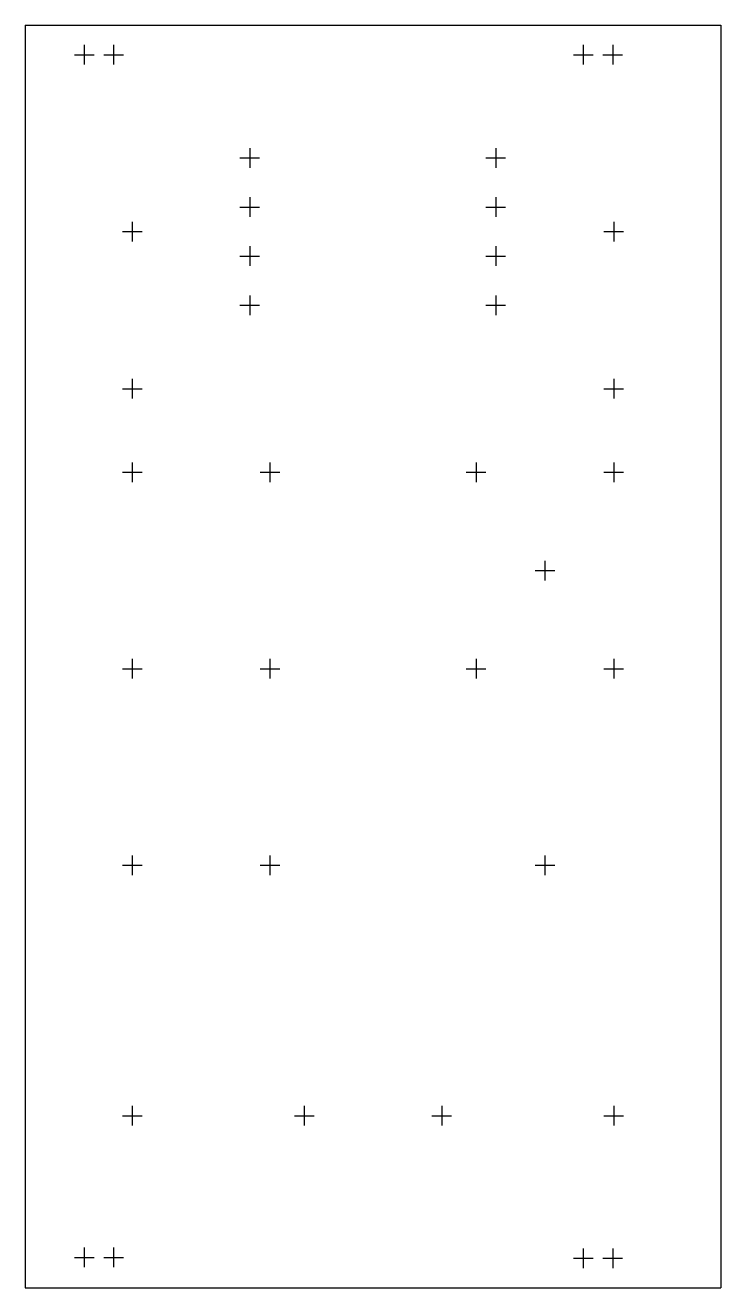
# Model space of a CAD drawing. Extents: x 57 to 128, y 69 to 198.
import ezdxf

# ---------------------------------------------------------------- set-up
doc = ezdxf.new("R2010")
doc.units = 0
doc.layers.add('hole_centres', color=7, linetype='CONTINUOUS')

msp = doc.modelspace()

# ---------------------------------------------------------------- linework, layer by layer
at = {"layer": 'hole_centres', "color": 7}
for points in [[(57.099942, 197.507265), (57.099942, 69.007265)], [(57.099942, 197.507265), (127.899942, 197.507265), (127.899942, 69.007265)], [(62.09994, 194.507263), (64.09994, 194.507263)], [(65.09994, 194.507263), (67.09994, 194.507263)], [(112.89994, 194.507263), (114.89994, 194.507263)], [(115.89994, 194.507263), (117.89994, 194.507263)], [(78.950055, 184.007125), (80.950055, 184.007125)], [(103.999916, 184.007125), (105.999916, 184.007125)], [(78.950055, 179.007135), (80.950055, 179.007135)], [(103.999916, 179.007135), (105.999916, 179.007135)], [(67.000117, 176.50714), (69.000117, 176.50714)], [(115.999892, 176.507267), (117.999892, 176.507267)], [(78.950055, 174.007272), (80.950055, 174.007272)], [(103.999916, 174.007272), (105.999916, 174.007272)], [(78.950055, 169.007282), (80.950055, 169.007282)], [(103.999916, 169.007282), (105.999916, 169.007282)], [(67.000117, 160.5073), (69.000117, 160.5073)], [(115.999892, 160.5073), (117.999892, 160.5073)], [(67.000117, 152.007317), (69.000117, 152.007317)], [(81.000089, 152.007317), (83.000089, 152.007317)], [(102.000047, 152.007317), (104.000047, 152.007317)], [(115.999892, 152.007317), (117.999892, 152.007317)], [(109.000024, 142.007274), (111.000024, 142.007274)], [(67.000117, 132.007103), (69.000117, 132.007103)], [(81.000089, 132.007103), (83.000089, 132.007103)], [(102.000047, 132.007103), (104.000047, 132.007103)], [(115.999892, 132.007103), (117.999892, 132.007103)], [(67.000117, 112.007143), (69.000117, 112.007143)], [(81.000089, 112.007143), (83.000089, 112.007143)], [(109.000024, 112.007143), (111.000024, 112.007143)], [(67.000117, 86.507321), (69.000117, 86.507321)], [(84.499969, 86.507244), (86.499969, 86.507244)], [(98.499941, 86.507244), (100.499941, 86.507244)], [(115.999892, 86.507244), (117.999892, 86.507244)], [(62.09994, 72.09941), (64.09994, 72.09941)], [(65.09994, 72.09941), (67.09994, 72.09941)], [(112.89994, 72.007259), (114.89994, 72.007259)], [(115.89994, 72.007259), (117.89994, 72.007259)], [(57.099942, 69.007265), (127.899942, 69.007265)]]:
    msp.add_lwpolyline(points, dxfattribs=at)
for points in [[(63.09994, 195.507263), (63.09994, 193.507263), (63.09994, 193.507263), (63.09994, 193.507263)], [(66.09994, 195.507263), (66.09994, 193.507263), (66.09994, 193.507263), (66.09994, 193.507263)], [(113.89994, 195.507263), (113.89994, 193.507263), (113.89994, 193.507263), (113.89994, 193.507263)], [(116.89994, 195.507263), (116.89994, 193.507263), (116.89994, 193.507263), (116.89994, 193.507263)], [(79.950055, 185.007125), (79.950055, 183.007125), (79.950055, 183.007125), (79.950055, 183.007125)], [(104.999916, 185.007125), (104.999916, 183.007125), (104.999916, 183.007125), (104.999916, 183.007125)], [(79.950055, 180.007135), (79.950055, 178.007135), (79.950055, 178.007135), (79.950055, 178.007135)], [(104.999916, 180.007135), (104.999916, 178.007135), (104.999916, 178.007135), (104.999916, 178.007135)], [(68.000117, 177.50714), (68.000117, 175.50714), (68.000117, 175.50714), (68.000117, 175.50714)], [(116.999892, 177.507267), (116.999892, 175.507267), (116.999892, 175.507267), (116.999892, 175.507267)], [(79.950055, 175.007272), (79.950055, 173.007272), (79.950055, 173.007272), (79.950055, 173.007272)], [(104.999916, 175.007272), (104.999916, 173.007272), (104.999916, 173.007272), (104.999916, 173.007272)], [(79.950055, 170.007282), (79.950055, 168.007282), (79.950055, 168.007282), (79.950055, 168.007282)], [(104.999916, 170.007282), (104.999916, 168.007282), (104.999916, 168.007282), (104.999916, 168.007282)], [(68.000117, 161.5073), (68.000117, 159.5073), (68.000117, 159.5073), (68.000117, 159.5073)], [(116.999892, 161.5073), (116.999892, 159.5073), (116.999892, 159.5073), (116.999892, 159.5073)], [(68.000117, 153.007317), (68.000117, 151.007317), (68.000117, 151.007317), (68.000117, 151.007317)], [(82.000089, 153.007317), (82.000089, 151.007317), (82.000089, 151.007317), (82.000089, 151.007317)], [(103.000047, 153.007317), (103.000047, 151.007317), (103.000047, 151.007317), (103.000047, 151.007317)], [(116.999892, 153.007317), (116.999892, 151.007317), (116.999892, 151.007317), (116.999892, 151.007317)], [(110.000024, 143.007274), (110.000024, 141.007274), (110.000024, 141.007274), (110.000024, 141.007274)], [(68.000117, 133.007103), (68.000117, 131.007103), (68.000117, 131.007103), (68.000117, 131.007103)], [(82.000089, 133.007103), (82.000089, 131.007103), (82.000089, 131.007103), (82.000089, 131.007103)], [(103.000047, 133.007103), (103.000047, 131.007103), (103.000047, 131.007103), (103.000047, 131.007103)], [(116.999892, 133.007103), (116.999892, 131.007103), (116.999892, 131.007103), (116.999892, 131.007103)], [(68.000117, 113.007143), (68.000117, 111.007143), (68.000117, 111.007143), (68.000117, 111.007143)], [(82.000089, 113.007143), (82.000089, 111.007143), (82.000089, 111.007143), (82.000089, 111.007143)], [(110.000024, 113.007143), (110.000024, 111.007143), (110.000024, 111.007143), (110.000024, 111.007143)], [(68.000117, 87.507321), (68.000117, 85.507321), (68.000117, 85.507321), (68.000117, 85.507321)], [(85.499969, 87.507244), (85.499969, 85.507244), (85.499969, 85.507244), (85.499969, 85.507244)], [(99.499941, 87.507244), (99.499941, 85.507244), (99.499941, 85.507244), (99.499941, 85.507244)], [(116.999892, 87.507244), (116.999892, 85.507244), (116.999892, 85.507244), (116.999892, 85.507244)], [(63.09994, 73.09941), (63.09994, 71.09941), (63.09994, 71.09941), (63.09994, 71.09941)], [(66.09994, 73.09941), (66.09994, 71.09941), (66.09994, 71.09941), (66.09994, 71.09941)], [(113.89994, 73.007259), (113.89994, 71.007259), (113.89994, 71.007259), (113.89994, 71.007259)], [(116.89994, 73.007259), (116.89994, 71.007259), (116.89994, 71.007259), (116.89994, 71.007259)]]:
    msp.add_open_spline(points, degree=3, dxfattribs=at)

doc.saveas('drawing.dxf')
